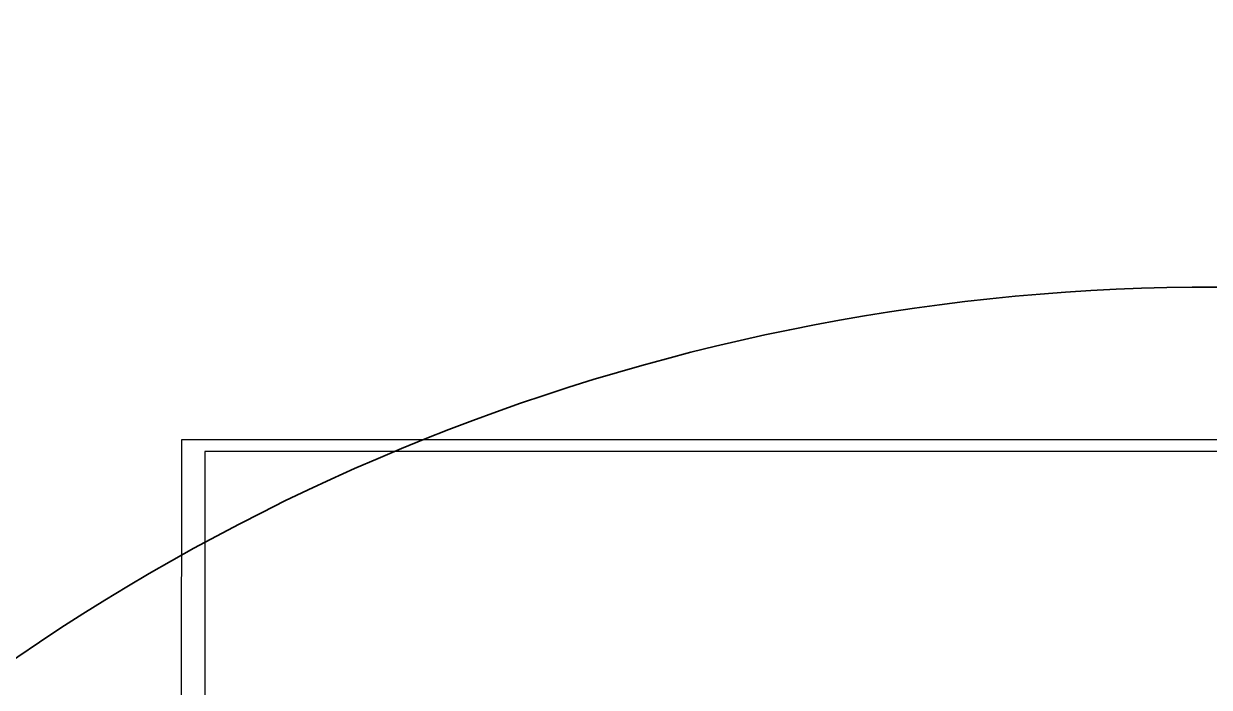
# Model space of a CAD drawing. Header units: inches. Extents: x -42 to 72, y -34 to 80.
# Drawn here: x -13.92 to 14.62, y 64.02 to 80 of the extents above; entities that cross this region are included whole.
import ezdxf

# ---------------------------------------------------------------- set-up
doc = ezdxf.new("R2010")
doc.units = ezdxf.units.IN
doc.header["$MEASUREMENT"] = 0
doc.layers.add('Layer 1', color=7, linetype='Continuous')

msp = doc.modelspace()

# ---------------------------------------------------------------- linework, layer by layer
for p, q in [((-10.143, 48.095), (-10.116, 69.985)), ((-10.116, 69.985), (39.885, 69.985)), ((39.408, 69.697), (-9.561, 69.697)), ((-9.561, 69.697), (-9.561, 48.516))]:
    msp.add_line(p, q)
at = {"layer": 'Layer 1', "color": 240, "lineweight": 35, "true_color": 0xed1c24}
msp.add_open_spline([(54.183, -9.087), (71.825, 12.728), (68.441, 44.715), (46.625, 62.356), (24.81, 79.998), (-7.176, 76.614), (-24.818, 54.799), (-42.459, 32.984), (-39.075, 0.998), (-17.26, -16.644), (4.555, -34.286), (36.542, -30.902), (54.183, -9.087)], degree=3, knots=[0, 0, 0, 0, 1, 1, 1, 2, 2, 2, 3, 3, 3, 4, 4, 4, 4], dxfattribs=at)

doc.saveas('drawing.dxf')
